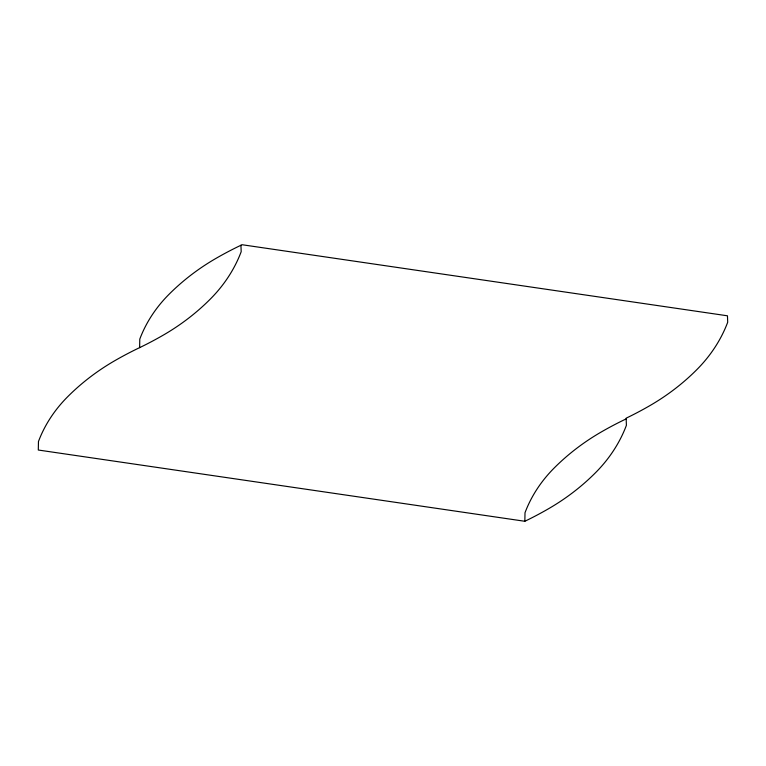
<?xml version="1.0" encoding="UTF-8"?>
<svg xmlns="http://www.w3.org/2000/svg" width="766" height="766" viewBox="0 0 766 766"><rect width="100%" height="100%" fill="white"/><g stroke="black" fill="none" stroke-linecap="round" stroke-linejoin="round"><path stroke-width="1.15" d="M139.623 347.64L139.785 339.118A134.969 117.581 -14.6 0 1 168.817 294.527A211.378 184.156 -14.6 0 1 216.002 258.372A319.336 278.211 -14.6 0 1 242.056 244.727L727.461 315.803L727.7 322.247A143.309 124.848 -14.6 0 1 696.868 369.595A211.378 184.156 -14.6 0 1 649.683 405.741A319.336 278.211 -14.6 0 1 626.138 418.188L626.406 425.322A143.309 124.848 -14.6 0 1 595.565 472.67A211.378 184.156 -14.6 0 1 548.389 508.825A319.336 278.211 -14.6 0 1 524.844 521.273L38.3 450.025L38.463 441.503A134.969 117.581 -14.6 0 1 67.494 396.912A211.378 184.156 -14.6 0 1 114.68 360.757A319.336 278.211 -14.6 0 1 139.623 347.64A319.336 278.211 -14.6 0 0 163.168 335.192A211.378 184.156 -14.6 0 0 210.344 299.046A143.309 124.848 -14.6 0 0 241.185 251.698L240.945 245.254M524.844 521.273L525.007 512.741A134.969 117.581 -14.6 0 1 554.038 468.15A211.378 184.156 -14.6 0 1 601.224 432.005A319.336 278.211 -14.6 0 1 626.167 418.887"/></g></svg>
